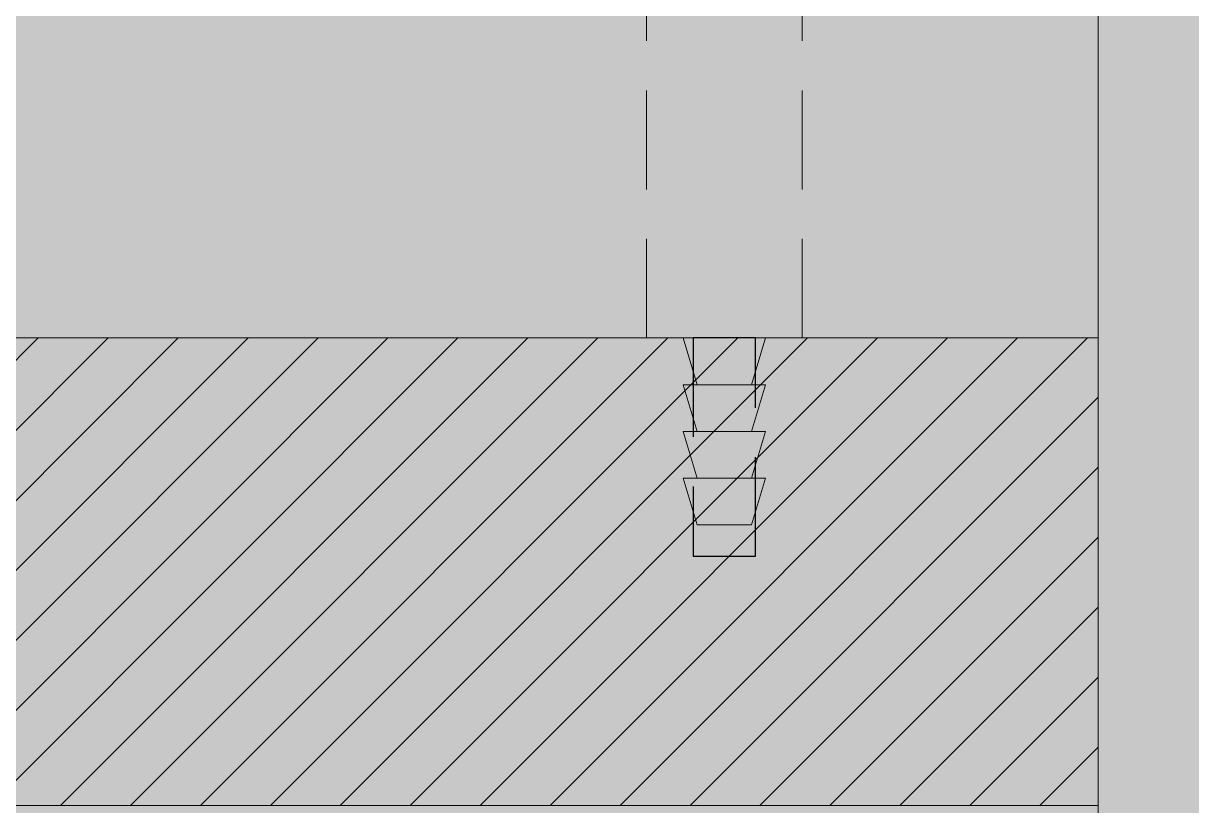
# Model space of a CAD drawing. Header units: millimetres. Extents: x 5622 to 8918, y 2044 to 6634.
# Drawn here: x 8548.6 to 8623.6, y 3738.3 to 3788.5 of the extents above; entities that cross this region are included whole.
import ezdxf

# ---------------------------------------------------------------- set-up
doc = ezdxf.new("R2010")
doc.units = ezdxf.units.MM
doc.linetypes.add('NASCOSTA', pattern=[9.525, 6.35, -3.175])
for name, color, linetype, lineweight in [('F_ARREDI', 7, 'Continuous', 5), ('F_FERRAMENTA', 253, 'Continuous', 5), ('F_MULTI laminato OPACO', 1, 'Continuous', 5), ('F_MULTI laminato OPACO_retino', 1, 'Continuous', 5), ('F_Proiezioni', 253, 'NASCOSTA', 9)]:
    doc.layers.add(name, color=color, linetype=linetype, lineweight=lineweight)
doc.layers.add('F_Lavorazioni', color=12, linetype='Continuous')

# ---------------------------------------------------------------- blocks, each defined once
blk = doc.blocks.new("LIBRERIA_ingresso-living_sez._B.B'")
at = {"layer": 'F_MULTI laminato OPACO_retino', "true_color": 0x636466}
h = blk.add_hatch(color=251, dxfattribs=at)
h.dxf.hatch_style = 1
h.paths.add_polyline_path([(41313.132, 11071.126), (41913.132, 11071.126), (41913.132, 13145.626), (41313.132, 13145.626)])
at = {"layer": 'F_MULTI laminato OPACO_retino', "true_color": 0x939598}
h = blk.add_hatch(color=252, dxfattribs=at)
h.dxf.hatch_style = 1
h.paths.add_polyline_path([(41313.132, 13145.626), (41613.132, 13145.626), (41613.132, 11071.126), (41313.132, 11071.126)])
at = {"layer": 'F_MULTI laminato OPACO', "color": 5}
blk.add_lwpolyline([(41313.132, 13145.626), (41613.132, 13145.626), (41613.132, 11071.126), (41313.132, 11071.126)], close=True, dxfattribs=at)
at = {"layer": 'F_Proiezioni', "color": 1}
for p, q in [((41584.132, 11175.626), (41584.132, 11238.626)), ((41594.132, 11175.626), (41594.132, 11238.626)), ((41584.132, 11175.626), (41594.132, 11175.626)), ((41587.382, 11172.626), (41586.482, 11175.626)), ((41591.132, 11175.626), (41587.132, 11175.626)), ((41587.132, 11175.626), (41587.132, 11161.626)), ((41590.882, 11172.626), (41591.782, 11175.626)), ((41591.132, 11161.626), (41591.132, 11175.626)), ((41587.382, 11169.626), (41586.482, 11172.626)), ((41586.482, 11172.626), (41591.782, 11172.626)), ((41590.882, 11169.626), (41591.782, 11172.626)), ((41587.382, 11166.626), (41586.482, 11169.626)), ((41586.482, 11169.626), (41591.782, 11169.626)), ((41590.882, 11166.626), (41591.782, 11169.626)), ((41587.382, 11163.626), (41586.482, 11166.626)), ((41586.482, 11166.626), (41591.782, 11166.626)), ((41590.882, 11163.626), (41591.782, 11166.626)), ((41587.382, 11163.626), (41590.882, 11163.626)), ((41587.132, 11161.626), (41591.132, 11161.626))]:
    blk.add_line(p, q, dxfattribs=at)
for points in [[(41323.132, 11145.626), (41323.132, 11175.626), (41343.132, 11175.626), (41343.132, 11155.626), (41358.632, 11155.626), (41358.632, 11175.626), (41613.132, 11175.626), (41613.132, 11145.626), (41323.132, 11145.626)], [(41335.132, 11145.626), (41613.132, 11145.626), (41613.132, 11175.626), (41358.632, 11175.626), (41358.632, 11155.626), (41343.132, 11155.626), (41343.132, 11175.626), (41323.132, 11175.626), (41323.132, 11145.626), (41331.132, 11145.626), (41331.132, 11153.626), (41335.132, 11153.626), (41335.132, 11145.626)]]:
    blk.add_lwpolyline(points, dxfattribs=at)

msp = doc.modelspace()

# ---------------------------------------------------------------- hatches: boundary and pattern name
at = {"layer": 'F_MULTI laminato OPACO_retino', "true_color": 0xc7c8ca}
h = msp.add_hatch(color=9, dxfattribs=at)
h.dxf.hatch_style = 1
h.paths.add_polyline_path([(8339.563, 3746.326), (8339.563, 3738.327), (8617.563, 3738.327), (8617.563, 3768.327), (8363.063, 3768.327), (8363.063, 3748.327), (8347.563, 3748.327), (8347.563, 3768.327), (8327.563, 3768.327), (8327.563, 3738.327), (8335.563, 3738.327), (8335.563, 3746.326)])
at = {"layer": 'F_MULTI laminato OPACO_retino', "true_color": 0x636466}
h = msp.add_hatch(dxfattribs=at)
h.set_pattern_fill('ANSI31', color=251)
h.set_pattern_definition([(45, (75283.9426, -7252.7995), (-2.24506403, 2.24506403), [])])
h.paths.add_polyline_path([(8617.563, 3738.327), (8617.563, 3768.326), (8363.063, 3768.326), (8363.063, 3748.327), (8363.063, 3748.326), (8347.563, 3748.326), (8347.563, 3768.326), (8327.563, 3768.326), (8327.563, 3738.327), (8335.563, 3738.327), (8335.563, 3746.326), (8339.563, 3746.326), (8339.563, 3738.327)])

# ---------------------------------------------------------------- linework, layer by layer
at = {"layer": 'F_FERRAMENTA', "linetype": 'NASCOSTA'}
for p, q in [((8588.563, 3768.327), (8588.563, 3831.327)), ((8598.563, 3768.327), (8598.563, 3831.327)), ((8588.563, 3768.327), (8598.563, 3768.327)), ((8591.813, 3765.327), (8590.913, 3768.327)), ((8595.313, 3765.327), (8596.213, 3768.327)), ((8591.813, 3762.327), (8590.913, 3765.327)), ((8590.913, 3765.327), (8596.213, 3765.327)), ((8595.313, 3762.327), (8596.213, 3765.327)), ((8591.813, 3759.327), (8590.913, 3762.327)), ((8590.913, 3762.327), (8596.213, 3762.327)), ((8595.313, 3759.327), (8596.213, 3762.327)), ((8591.813, 3756.327), (8590.913, 3759.327)), ((8590.913, 3759.327), (8596.213, 3759.327)), ((8595.313, 3756.327), (8596.213, 3759.327)), ((8591.813, 3756.327), (8595.313, 3756.327))]:
    msp.add_line(p, q, dxfattribs=at)
at = {"layer": 'F_Lavorazioni', "linetype": 'NASCOSTA'}
for p, q in [((8595.563, 3768.327), (8591.563, 3768.327)), ((8591.563, 3768.327), (8591.563, 3754.327)), ((8595.563, 3754.327), (8595.563, 3768.327)), ((8591.563, 3754.327), (8595.563, 3754.327))]:
    msp.add_line(p, q, dxfattribs=at)
at = {"layer": 'F_MULTI laminato OPACO'}
for points in [[(8327.563, 3738.327), (8327.563, 3768.327), (8347.563, 3768.327), (8347.563, 3748.327), (8363.063, 3748.327), (8363.063, 3768.327), (8617.563, 3768.327), (8617.563, 3738.327), (8327.563, 3738.327)], [(8339.563, 3738.326), (8617.563, 3738.326), (8617.563, 3768.326), (8363.063, 3768.326), (8363.063, 3748.326), (8347.563, 3748.326), (8347.563, 3768.326), (8327.563, 3768.326), (8327.563, 3738.326), (8335.563, 3738.326), (8335.563, 3746.326), (8339.563, 3746.326), (8339.563, 3738.326)]]:
    msp.add_lwpolyline(points, dxfattribs=at)

# ---------------------------------------------------------------- block references
at = {"layer": 'F_ARREDI'}
msp.add_blockref("LIBRERIA_ingresso-living_sez._B.B'", (-32995.569, -7407.299), dxfattribs=at)

doc.saveas('drawing.dxf')
